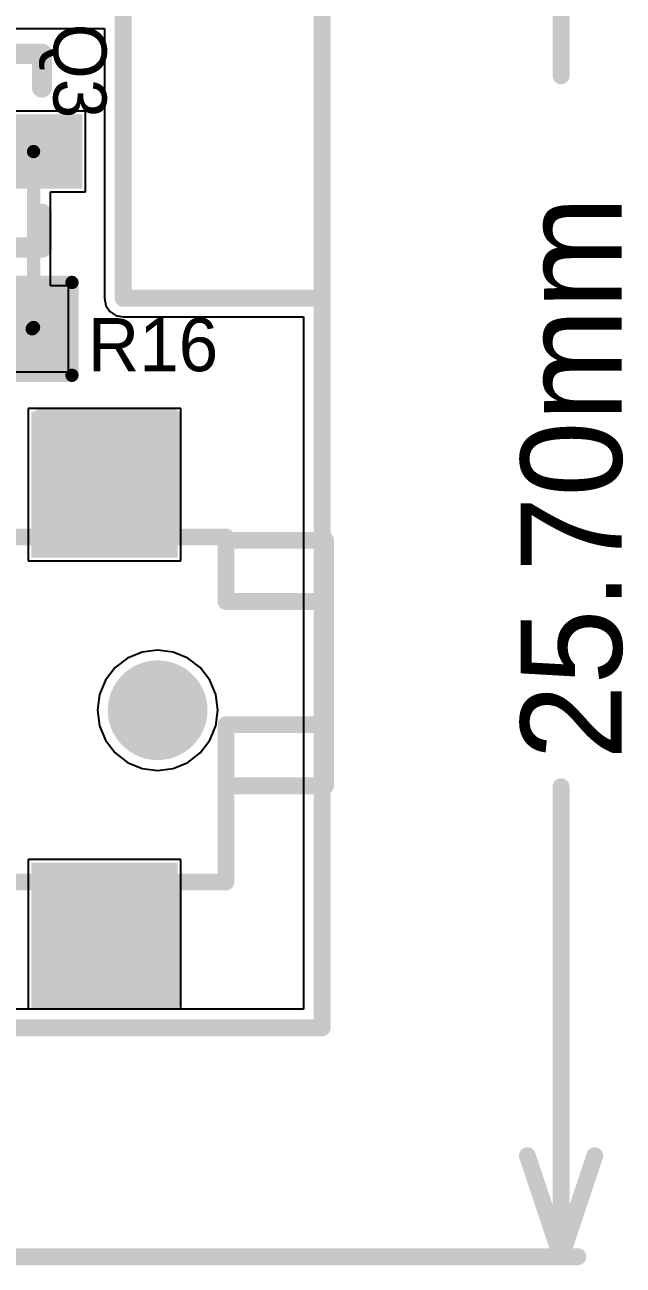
# Model space of a CAD drawing. Extents: x 6.88 to 10.89, y 6.77 to 7.93.
# Drawn here: x 10.535 to 10.89, y 6.766 to 7.502 of the extents above; entities that cross this region are included whole.
import ezdxf

# ---------------------------------------------------------------- set-up
doc = ezdxf.new("R2010")
doc.units = 0
doc.layers.get('0').update_dxf_attribs({"linetype": 'CONTINUOUS'})
for name, color, linetype in [('BOTTOMLAYER', 5, 'CONTINUOUS'), ('BOTTOMSOLDER', 6, 'CONTINUOUS'), ('KEEPOUTLAYER', 6, 'CONTINUOUS'), ('MULTILAYER', 9, 'CONTINUOUS'), ('TOPLAYER', 1, 'CONTINUOUS'), ('TOPOVERLAY', 2, 'CONTINUOUS'), ('TOPPASTE', 8, 'CONTINUOUS'), ('TOPSOLDER', 216, 'CONTINUOUS')]:
    doc.layers.add(name, color=color, linetype=linetype)

# ---------------------------------------------------------------- blocks, each defined once
blk = doc.blocks.new('TDC_065D_1')
at = {"layer": 'BOTTOMLAYER', "const_width": 0.02559}
for points in [[(0.026575, -0.133858, 1), (0.052165, -0.133858, 1)], [(0.20374, -0.133858, 1), (0.229331, -0.133858, 1)]]:
    blk.add_lwpolyline(points, format="xyb", close=True, dxfattribs=at)
at = {"layer": 'BOTTOMSOLDER', "const_width": 0.02959}
for points in [[(0.024575, -0.133858, 1), (0.054165, -0.133858, 1)], [(0.20174, -0.133858, 1), (0.231331, -0.133858, 1)]]:
    blk.add_lwpolyline(points, format="xyb", close=True, dxfattribs=at)
at = {"layer": 'MULTILAYER', "const_width": 0.02559}
for points in [[(0.026575, -0.133858, 1), (0.052165, -0.133858, 1)], [(0.20374, -0.133858, 1), (0.229331, -0.133858, 1)]]:
    blk.add_lwpolyline(points, format="xyb", close=True, dxfattribs=at)
at = {"layer": 'TOPLAYER', "const_width": 0.02559}
for points in [[(0.026575, -0.133858, 1), (0.052165, -0.133858, 1)], [(0.20374, -0.133858, 1), (0.229331, -0.133858, 1)]]:
    blk.add_lwpolyline(points, format="xyb", close=True, dxfattribs=at)
at = {"layer": 'TOPLAYER'}
for points in [[(0.031496, 0.03937), (0.031496, -0.03937), (0.110236, 0.03937), (0.110236, -0.03937)], [(0.228346, 0.03937), (0.228346, -0.03937), (0.307087, 0.03937), (0.307087, -0.03937)], [(0.271654, -0.125984), (0.271654, -0.19685), (0.34252, -0.125984), (0.34252, -0.19685)], [(0.031496, -0.228346), (0.031496, -0.307087), (0.110236, -0.228346), (0.110236, -0.307087)], [(0.228346, -0.228346), (0.228346, -0.307087), (0.307087, -0.228346), (0.307087, -0.307087)]]:
    blk.add_solid(points, dxfattribs=at)
at = {"layer": 'TOPPASTE'}
for points in [[(0.031496, 0.03937), (0.031496, -0.03937), (0.110236, 0.03937), (0.110236, -0.03937)], [(0.228346, 0.03937), (0.228346, -0.03937), (0.307087, 0.03937), (0.307087, -0.03937)], [(0.271654, -0.125984), (0.271654, -0.19685), (0.34252, -0.125984), (0.34252, -0.19685)], [(0.031496, -0.228346), (0.031496, -0.307087), (0.110236, -0.228346), (0.110236, -0.307087)], [(0.228346, -0.228346), (0.228346, -0.307087), (0.307087, -0.228346), (0.307087, -0.307087)]]:
    blk.add_solid(points, dxfattribs=at)
at = {"layer": 'TOPSOLDER', "const_width": 0.02959}
for points in [[(0.024575, -0.133858, 1), (0.054165, -0.133858, 1)], [(0.20174, -0.133858, 1), (0.231331, -0.133858, 1)]]:
    blk.add_lwpolyline(points, format="xyb", close=True, dxfattribs=at)
at = {"layer": 'TOPSOLDER'}
for points in [[(0.027496, 0.04337), (0.027496, -0.04337), (0.114236, 0.04337), (0.114236, -0.04337)], [(0.224346, 0.04337), (0.224346, -0.04337), (0.311087, 0.04337), (0.311087, -0.04337)], [(0.267654, -0.121984), (0.267654, -0.20085), (0.34652, -0.121984), (0.34652, -0.20085)], [(0.027496, -0.224346), (0.027496, -0.311087), (0.114236, -0.224346), (0.114236, -0.311087)], [(0.224346, -0.224346), (0.224346, -0.311087), (0.311087, -0.224346), (0.311087, -0.311087)]]:
    blk.add_solid(points, dxfattribs=at)
blk = doc.blocks.new('R_0603_18')
at = {"layer": 'TOPLAYER'}
for points in [[(-0.015748, -0.019685), (-0.015748, 0.019685), (-0.047244, -0.019685), (-0.047244, 0.019685)], [(0.047244, -0.019685), (0.047244, 0.019685), (0.015748, -0.019685), (0.015748, 0.019685)]]:
    blk.add_solid(points, dxfattribs=at)
at = {"layer": 'TOPOVERLAY', "const_width": 0.007874}
for points in [[(-0.055118, 0.027559), (-0.055118, -0.027559)], [(0.055118, 0.027559), (-0.055118, 0.027559)], [(0.055118, 0.027559), (0.055118, -0.027559)], [(0.055118, -0.027559), (-0.055118, -0.027559)]]:
    blk.add_lwpolyline(points, dxfattribs=at)
at = {"layer": 'TOPOVERLAY', "const_width": 0.003937}
for points in [[(-0.057087, 0.027559, 1), (-0.05315, 0.027559, 1)], [(-0.057087, 0.027559, 1), (-0.05315, 0.027559, 1)], [(0.05315, 0.027559, 1), (0.057087, 0.027559, 1)], [(0.05315, 0.027559, 1), (0.057087, 0.027559, 1)], [(-0.057087, -0.027559, 1), (-0.05315, -0.027559, 1)], [(-0.057087, -0.027559, 1), (-0.05315, -0.027559, 1)], [(0.05315, -0.027559, 1), (0.057087, -0.027559, 1)], [(0.05315, -0.027559, 1), (0.057087, -0.027559, 1)]]:
    blk.add_lwpolyline(points, format="xyb", close=True, dxfattribs=at)
at = {"layer": 'TOPPASTE'}
for points in [[(-0.015748, -0.019685), (-0.015748, 0.019685), (-0.047244, -0.019685), (-0.047244, 0.019685)], [(0.047244, -0.019685), (0.047244, 0.019685), (0.015748, -0.019685), (0.015748, 0.019685)]]:
    blk.add_solid(points, dxfattribs=at)
at = {"layer": 'TOPSOLDER'}
for points in [[(-0.011748, -0.023685), (-0.011748, 0.023685), (-0.051244, -0.023685), (-0.051244, 0.023685)], [(0.051244, -0.023685), (0.051244, 0.023685), (0.011748, -0.023685), (0.011748, 0.023685)]]:
    blk.add_solid(points, dxfattribs=at)
blk = doc.blocks.new('SOT_23_34')
at = {"layer": 'TOPLAYER'}
for points in [[(-0.01748, 0.024969), (0.01852, 0.024969), (-0.01748, 0.074968), (0.01852, 0.074968)], [(-0.05548, -0.048031), (-0.01948, -0.048031), (-0.05548, -0.012032), (-0.01948, -0.012032)], [(0.01952, -0.048031), (0.05552, -0.048031), (0.01952, -0.012032), (0.05552, -0.012032)]]:
    blk.add_solid(points, dxfattribs=at)
at = {"layer": 'TOPOVERLAY', "const_width": 0.012}
for points in [[(-0.05748, 0.009968), (-0.05748, 0.054969)], [(-0.03748, 0.054969), (-0.05748, 0.054969)], [(0.05752, 0.054969), (0.03752, 0.054969)], [(0.05752, 0.009968), (0.05752, 0.054969)], [(0.00252, -0.035032), (-0.00248, -0.035032)]]:
    blk.add_lwpolyline(points, dxfattribs=at)
at = {"layer": 'TOPOVERLAY', "const_width": 0.006}
for points in [[(-0.06048, 0.054969, 1), (-0.05448, 0.054969, 1)], [(-0.06048, 0.054969, 1), (-0.05448, 0.054969, 1)], [(-0.04048, 0.054969, 1), (-0.03448, 0.054969, 1)], [(0.03452, 0.054969, 1), (0.04052, 0.054969, 1)], [(0.05452, 0.054969, 1), (0.06052, 0.054969, 1)], [(0.05452, 0.054969, 1), (0.06052, 0.054969, 1)], [(-0.06048, 0.009968, 1), (-0.05448, 0.009968, 1)], [(0.05452, 0.009968, 1), (0.06052, 0.009968, 1)], [(-0.00548, -0.035032, 1), (0.00052, -0.035032, 1)], [(-0.00048, -0.035032, 1), (0.00552, -0.035032, 1)]]:
    blk.add_lwpolyline(points, format="xyb", close=True, dxfattribs=at)
at = {"layer": 'TOPPASTE'}
for points in [[(-0.01748, 0.024969), (0.01852, 0.024969), (-0.01748, 0.074968), (0.01852, 0.074968)], [(-0.05548, -0.048031), (-0.01948, -0.048031), (-0.05548, -0.012032), (-0.01948, -0.012032)], [(0.01952, -0.048031), (0.05552, -0.048031), (0.01952, -0.012032), (0.05552, -0.012032)]]:
    blk.add_solid(points, dxfattribs=at)
at = {"layer": 'TOPSOLDER'}
for points in [[(-0.02148, 0.020969), (0.02252, 0.020969), (-0.02148, 0.078968), (0.02252, 0.078968)], [(-0.05948, -0.052032), (-0.01548, -0.052032), (-0.05948, -0.008032), (-0.01548, -0.008032)], [(0.01552, -0.052032), (0.05952, -0.052032), (0.01552, -0.008032), (0.05952, -0.008032)]]:
    blk.add_solid(points, dxfattribs=at)

msp = doc.modelspace()

# ---------------------------------------------------------------- linework, layer by layer
at = {"layer": 'BOTTOMLAYER'}
for p, q in [((10.424268, 7.499565), (10.58244, 7.499565)), ((10.58244, 7.499565), (10.58244, 7.339424)), ((10.58244, 7.339424), (10.58244, 7.339424)), ((10.58244, 7.339424), (10.58244, 7.339424)), ((10.58244, 7.339424), (10.583287, 7.335169)), ((10.583287, 7.335169), (10.585697, 7.331562)), ((10.585697, 7.331562), (10.589304, 7.329151)), ((10.589304, 7.329151), (10.593559, 7.328305)), ((10.593559, 7.328305), (10.700551, 7.328305)), ((10.700551, 7.328305), (10.700551, 6.921353)), ((10.604794, 7.129417), (10.596175, 7.125847)), ((10.614044, 7.130635), (10.604794, 7.129417)), ((10.623294, 7.129417), (10.614044, 7.130635)), ((10.631913, 7.125847), (10.623294, 7.129417)), ((10.588773, 7.120167), (10.583093, 7.112766)), ((10.596175, 7.125847), (10.588773, 7.120167)), ((10.639315, 7.120167), (10.631913, 7.125847)), ((10.644995, 7.112766), (10.639315, 7.120167)), ((10.583093, 7.112766), (10.579523, 7.104146)), ((10.648565, 7.104146), (10.644995, 7.112766)), ((10.579523, 7.104146), (10.578305, 7.094896)), ((10.649783, 7.094896), (10.648565, 7.104146)), ((10.578305, 7.094896), (10.579523, 7.085646)), ((10.648565, 7.085646), (10.649783, 7.094896)), ((10.579523, 7.085646), (10.583093, 7.077027)), ((10.644995, 7.077027), (10.648565, 7.085646)), ((10.583093, 7.077027), (10.588773, 7.069625)), ((10.639315, 7.069625), (10.644995, 7.077027)), ((10.588773, 7.069625), (10.596175, 7.063945)), ((10.631913, 7.063945), (10.639315, 7.069625)), ((10.596175, 7.063945), (10.604794, 7.060375)), ((10.604794, 7.060375), (10.614044, 7.059157)), ((10.614044, 7.059157), (10.623294, 7.060375)), ((10.623294, 7.060375), (10.631913, 7.063945)), ((10.700551, 6.921353), (10.700551, 6.917472)), ((10.700551, 6.917472), (10.514819, 6.917472))]:
    msp.add_line(p, q, dxfattribs=at)
at = {"layer": 'KEEPOUTLAYER', "const_width": 0.01}
for points in [[(10.71167, 6.921353), (10.71167, 7.918322)], [(10.8534, 7.471369), (10.8534, 7.782338)], [(10.593559, 7.339424), (10.593559, 7.510684)], [(10.593559, 7.339424), (10.71167, 7.339424)], [(10.71167, 6.906353), (10.71167, 7.339424)], [(10.8534, 6.770526), (10.8534, 7.049495)], [(10.514819, 6.906353), (10.71167, 6.906353)], [(10.8334, 6.830526), (10.8534, 6.770526)], [(10.8534, 6.770526), (10.8734, 6.830526)], [(10.529819, 6.770526), (10.8634, 6.770526)]]:
    msp.add_lwpolyline(points, dxfattribs=at)
at = {"layer": 'KEEPOUTLAYER', "const_width": 0.005}
for points in [[(10.8509, 7.471369, 1), (10.8559, 7.471369, 1)], [(10.591059, 7.339424, 1), (10.596059, 7.339424, 1)], [(10.591059, 7.339424, 1), (10.596059, 7.339424, 1)], [(10.70917, 7.339424, 1), (10.71417, 7.339424, 1)], [(10.70917, 7.339424, 1), (10.71417, 7.339424, 1)], [(10.8509, 7.049495, 1), (10.8559, 7.049495, 1)], [(10.70917, 6.921353, 1), (10.71417, 6.921353, 1)], [(10.70917, 6.906353, 1), (10.71417, 6.906353, 1)], [(10.70917, 6.906353, 1), (10.71417, 6.906353, 1)], [(10.8309, 6.830526, 1), (10.8359, 6.830526, 1)], [(10.8709, 6.830526, 1), (10.8759, 6.830526, 1)], [(10.8509, 6.770526, 1), (10.8559, 6.770526, 1)], [(10.8509, 6.770526, 1), (10.8559, 6.770526, 1)], [(10.8509, 6.770526, 1), (10.8559, 6.770526, 1)], [(10.8609, 6.770526, 1), (10.8659, 6.770526, 1)]]:
    msp.add_lwpolyline(points, format="xyb", close=True, dxfattribs=at)
at = {"layer": 'TOPLAYER'}
for p, q in [((10.424268, 7.499565), (10.58244, 7.499565)), ((10.58244, 7.499565), (10.58244, 7.339424)), ((10.571323, 7.450361), (10.509512, 7.450361)), ((10.571323, 7.40255), (10.571323, 7.450361)), ((10.550453, 7.346828), (10.550453, 7.40255)), ((10.550453, 7.40255), (10.571323, 7.40255)), ((10.561244, 7.346828), (10.550453, 7.346828)), ((10.561244, 7.295647), (10.561244, 7.346828)), ((10.58244, 7.339424), (10.583287, 7.335169)), ((10.583287, 7.335169), (10.585697, 7.331562)), ((10.585697, 7.331562), (10.589304, 7.329151)), ((10.589304, 7.329151), (10.593559, 7.328305)), ((10.593559, 7.328305), (10.700551, 7.328305)), ((10.700551, 7.328305), (10.700551, 6.921353)), ((10.517937, 7.295647), (10.561244, 7.295647)), ((10.627824, 7.27403), (10.537272, 7.27403)), ((10.537272, 7.27403), (10.537272, 7.183479)), ((10.627824, 7.183479), (10.627824, 7.27403)), ((10.537272, 7.183479), (10.627824, 7.183479)), ((10.604794, 7.129417), (10.596175, 7.125847)), ((10.614044, 7.130635), (10.604794, 7.129417)), ((10.623294, 7.129417), (10.614044, 7.130635)), ((10.631913, 7.125847), (10.623294, 7.129417)), ((10.588773, 7.120167), (10.583093, 7.112766)), ((10.596175, 7.125847), (10.588773, 7.120167)), ((10.639315, 7.120167), (10.631913, 7.125847)), ((10.644995, 7.112766), (10.639315, 7.120167)), ((10.583093, 7.112766), (10.579523, 7.104146)), ((10.648565, 7.104146), (10.644995, 7.112766)), ((10.579523, 7.104146), (10.578305, 7.094896)), ((10.649783, 7.094896), (10.648565, 7.104146)), ((10.578305, 7.094896), (10.579523, 7.085646)), ((10.648565, 7.085646), (10.649783, 7.094896)), ((10.579523, 7.085646), (10.583093, 7.077027)), ((10.644995, 7.077027), (10.648565, 7.085646)), ((10.583093, 7.077027), (10.588773, 7.069625)), ((10.639315, 7.069625), (10.644995, 7.077027)), ((10.588773, 7.069625), (10.596175, 7.063945)), ((10.631913, 7.063945), (10.639315, 7.069625)), ((10.596175, 7.063945), (10.604794, 7.060375)), ((10.604794, 7.060375), (10.614044, 7.059157)), ((10.614044, 7.059157), (10.623294, 7.060375)), ((10.623294, 7.060375), (10.631913, 7.063945)), ((10.627824, 7.006313), (10.537272, 7.006313)), ((10.537272, 7.006313), (10.537272, 6.917472)), ((10.627824, 6.917472), (10.627824, 7.006313)), ((10.700551, 6.921353), (10.700551, 6.917472)), ((10.537272, 6.917472), (10.514819, 6.917472)), ((10.700551, 6.917472), (10.627824, 6.917472))]:
    msp.add_line(p, q, dxfattribs=at)
at = {"layer": 'TOPLAYER', "const_width": 0.007874}
for points in [[(10.540417, 7.322064), (10.540417, 7.426456)], [(10.503294, 7.357535), (10.53959, 7.321238)]]:
    msp.add_lwpolyline(points, dxfattribs=at)
at = {"layer": 'TOPLAYER', "const_width": 0.003937}
for points in [[(10.538449, 7.426456, 1), (10.542386, 7.426456, 1)], [(10.537622, 7.321238, 1), (10.541559, 7.321238, 1)], [(10.538449, 7.322064, 1), (10.542386, 7.322064, 1)]]:
    msp.add_lwpolyline(points, format="xyb", close=True, dxfattribs=at)
at = {"layer": 'TOPOVERLAY', "const_width": 0.01}
for points in [[(10.544347, 7.268558), (10.623087, 7.268558)], [(10.544347, 7.197692), (10.544347, 7.268558)], [(10.623087, 7.197692), (10.623087, 7.268558)], [(10.564032, 7.219739), (10.603402, 7.219739)], [(10.564032, 7.197692), (10.564032, 7.219739)], [(10.603402, 7.197692), (10.603402, 7.219739)], [(10.367181, 7.197692), (10.654583, 7.197692)], [(10.654583, 7.159452), (10.654583, 7.197692)], [(10.654583, 7.195723), (10.713638, 7.195723)], [(10.713638, 7.050055), (10.713638, 7.195722)], [(10.654583, 7.159452), (10.713638, 7.159452)], [(10.654583, 6.992967), (10.654583, 7.086325)], [(10.654583, 7.086325), (10.713638, 7.086325)], [(10.654583, 7.050054), (10.713638, 7.050054)], [(10.367181, 6.992967), (10.654583, 6.992967)], [(10.544347, 6.922101), (10.544347, 6.992967)], [(10.564032, 6.97092), (10.564032, 6.992967)], [(10.603402, 6.97092), (10.603402, 6.992967)], [(10.623087, 6.922101), (10.623087, 6.992967)], [(10.564032, 6.97092), (10.603402, 6.97092)], [(10.544347, 6.922101), (10.623087, 6.922101)]]:
    msp.add_lwpolyline(points, dxfattribs=at)
at = {"layer": 'TOPOVERLAY', "const_width": 0.005}
for points in [[(10.541847, 7.268558, 1), (10.546847, 7.268558, 1)], [(10.541847, 7.268558, 1), (10.546847, 7.268558, 1)], [(10.620587, 7.268558, 1), (10.625587, 7.268558, 1)], [(10.620587, 7.268558, 1), (10.625587, 7.268558, 1)], [(10.561532, 7.219739, 1), (10.566532, 7.219739, 1)], [(10.561532, 7.219739, 1), (10.566532, 7.219739, 1)], [(10.600902, 7.219739, 1), (10.605902, 7.219739, 1)], [(10.600902, 7.219739, 1), (10.605902, 7.219739, 1)], [(10.541847, 7.197692, 1), (10.546847, 7.197692, 1)], [(10.561532, 7.197692, 1), (10.566532, 7.197692, 1)], [(10.600902, 7.197692, 1), (10.605902, 7.197692, 1)], [(10.620587, 7.197692, 1), (10.625587, 7.197692, 1)], [(10.652083, 7.197692, 1), (10.657083, 7.197692, 1)], [(10.652083, 7.197692, 1), (10.657083, 7.197692, 1)], [(10.652083, 7.195723, 1), (10.657083, 7.195723, 1)], [(10.711138, 7.195723, 1), (10.716138, 7.195723, 1)], [(10.711138, 7.195722, 1), (10.716138, 7.195722, 1)], [(10.652083, 7.159452, 1), (10.657083, 7.159452, 1)], [(10.652083, 7.159452, 1), (10.657083, 7.159452, 1)], [(10.711138, 7.159452, 1), (10.716138, 7.159452, 1)], [(10.652083, 7.086325, 1), (10.657083, 7.086325, 1)], [(10.652083, 7.086325, 1), (10.657083, 7.086325, 1)], [(10.711138, 7.086325, 1), (10.716138, 7.086325, 1)], [(10.652083, 7.050054, 1), (10.657083, 7.050054, 1)], [(10.711138, 7.050055, 1), (10.716138, 7.050055, 1)], [(10.711138, 7.050054, 1), (10.716138, 7.050054, 1)], [(10.541847, 6.992967, 1), (10.546847, 6.992967, 1)], [(10.561532, 6.992967, 1), (10.566532, 6.992967, 1)], [(10.600902, 6.992967, 1), (10.605902, 6.992967, 1)], [(10.620587, 6.992967, 1), (10.625587, 6.992967, 1)], [(10.652083, 6.992967, 1), (10.657083, 6.992967, 1)], [(10.652083, 6.992967, 1), (10.657083, 6.992967, 1)], [(10.561532, 6.97092, 1), (10.566532, 6.97092, 1)], [(10.561532, 6.97092, 1), (10.566532, 6.97092, 1)], [(10.600902, 6.97092, 1), (10.605902, 6.97092, 1)], [(10.600902, 6.97092, 1), (10.605902, 6.97092, 1)], [(10.541847, 6.922101, 1), (10.546847, 6.922101, 1)], [(10.541847, 6.922101, 1), (10.546847, 6.922101, 1)], [(10.620587, 6.922101, 1), (10.625587, 6.922101, 1)], [(10.620587, 6.922101, 1), (10.625587, 6.922101, 1)]]:
    msp.add_lwpolyline(points, format="xyb", close=True, dxfattribs=at)

# ---------------------------------------------------------------- block references
for name, p, rotation in [('SOT_23_34', (10.490449, 7.426976), 270), ('R_0603_18', (10.508094, 7.321238), 180), ('TDC_065D_1', (10.653414, 6.961038), 180)]:
    msp.add_blockref(name, p, dxfattribs=dict(rotation=rotation))

# ---------------------------------------------------------------- texts
at = {"layer": 'KEEPOUTLAYER'}
msp.add_text('25.70mm', height=0.06, rotation=90, dxfattribs=at).set_placement((10.88939, 7.065495))
at = {"layer": 'TOPOVERLAY'}
msp.add_text('Q3', height=0.031496, rotation=270, dxfattribs=at).set_placement((10.552219, 7.502416))
msp.add_text('R16', height=0.031496, dxfattribs=at).set_placement((10.572691, 7.296117))

doc.saveas('drawing.dxf')
